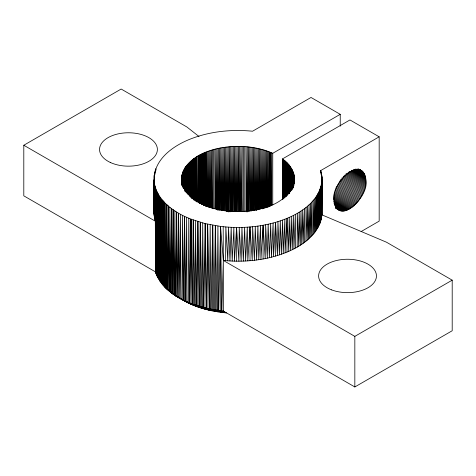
<?xml version="1.0" encoding="UTF-8"?>
<svg xmlns="http://www.w3.org/2000/svg" width="476" height="476" viewBox="0 0 476 476"><rect width="100%" height="100%" fill="white"/><g stroke="black" fill="none" stroke-linecap="round" stroke-linejoin="round"><path stroke-width="0.71" d="M361.141 231.55L379.176 221.138L379.176 136.814L320.723 170.569L321.901 176.739L321.913 214.849L386.482 242.213L452.2 280.162L452.2 330.749L354.834 386.964L223.339 311.042C197.558 307.984 166.499 298.797 155.593 272.671L155.295 221.167L154.313 216.836L154.01 212.475L154.105 176.626C156.015 158.52 172.609 146.548 188.145 139.95C208.387 131.495 230.836 129.115 252.566 131.215L311.024 97.467L340.233 114.329L340.233 126.164M155.301 187.461L155.593 272.671L155.819 188.984L154.533 184.385L154.016 179.732L154.034 213.932L154.105 181.285M157.068 276.264L157.092 192.001L155.819 188.984L155.295 221.167L23.8 145.251L23.8 195.838L155.325 271.778M156.271 274.474L156.414 190.501L156.652 275.372L157.092 192.001L159.633 196.427L159.573 280.656L160.745 281.423M163.94 285.624L162.786 284.886L162.893 200.688L159.633 196.427L159.014 279.787L158.704 194.97L158.484 278.912L157.859 193.494L157.508 277.151L157.092 192.001M181.707 183.647L181.677 176.757L181.707 183.647C179.131 161.507 203.823 150.63 221.995 147.721C238.964 144.948 256.909 146.346 272.754 153.29L340.233 114.329M182.094 185.551L182.1 174.43L182.118 185.545M183.772 188.407L183.795 169.867L183.855 188.407M226.641 312.952C212.064 311.512 197.189 308.335 184.527 300.695L184.533 216.372C176.465 212.51 168.813 207.465 162.893 200.688L162.09 284.053L163.25 284.797M184.527 300.695L189.168 303.373L185.771 301.272L186.634 217.342L187.038 301.844L191.584 304.467L188.317 302.397L188.788 218.276L189.621 302.938L194.077 305.503L190.935 303.462L190.995 219.162L184.533 216.372L183.308 300.1L187.99 302.801L183.308 300.1L182.486 215.366L182.1 299.487L186.83 302.218L182.1 299.487M194.012 199.968L194.024 158.538L194.434 200.039M196.642 201.907L196.677 156.771L197.129 201.265M211.32 207.947L211.374 150.237L212.135 208.208M212.486 208.333L212.504 149.892M242.159 211.558L242.213 146.471M243.474 211.624L243.486 146.537M270.648 205.638L270.701 152.409L271.32 205.18M271.713 205.346L271.736 152.844M284.85 197.772L284.868 160.805L282.488 158.913L349.967 119.952L379.176 136.814M286.98 195.315L286.998 162.792L284.868 160.805L284.517 197.82M288.861 193.678L288.884 164.857L286.998 162.792L286.707 196.082M290.479 191.376L290.503 166.999L288.884 164.857L288.652 193.696M291.836 189.876L291.853 169.2L290.503 166.999L290.33 191.382M292.918 187.693L292.93 171.455L291.853 169.2L291.734 189.876M294.448 179.571L293.716 185.7L293.722 173.746L292.93 171.455L292.93 187.99M294.227 181.903L294.222 183.385L294.227 176.066L293.722 173.746L293.746 185.557M294.233 183.444L294.227 176.066L294.37 183.712L294.37 180.737M294.448 180.63L294.376 177.233L294.376 183.159L294.376 177.233M321.687 215.158L321.734 175.192L321.776 215.081M321.865 215.122L321.901 176.739L321.913 214.849C320.306 231.996 305.104 243.843 290.521 250.549C269.612 260.009 246.05 262.651 223.339 260.455L220.537 226.409L205.162 223.607L190.995 219.162L189.621 302.938L192.822 304.991L188.317 302.397M168.558 290.08L166.689 288.92L166.85 204.751L167.546 289.7L169.414 290.854M173.686 294.198L171.235 292.716L171.467 208.571L172.217 293.448L185.694 301.623L176.388 296.256L176.691 212.123L177.488 296.923L178.56 213.242L179.75 298.232L180.493 214.319L180.916 298.868M293.722 185.7L293.716 184.224C285.053 206.108 257.617 211.433 236.572 211.558C216.288 210.874 189.924 205.126 182.153 183.748L182.159 185.229L181.707 181.427M182.391 185.087L182.415 173.276L182.427 185.087M183.218 187.972L183.266 170.991L183.278 187.972M185.021 191.382L185.069 167.647L185.152 191.388M186.538 192.941L186.61 165.481L186.723 192.953M193.25 220.013L193.619 304.467L197.939 306.955L194.987 304.949L195.553 220.822L196.374 305.413L200.592 307.847L197.772 305.866L197.897 221.584L196.374 305.413L199.26 307.407L194.987 304.949L193.25 220.013L192.268 303.974L195.344 306.003L190.935 303.462M200.277 222.304L200.61 306.717L204.692 309.067L202.05 307.121L202.705 222.976L203.502 307.508L207.488 309.799L204.972 307.883L205.162 223.607L203.502 307.508L206.078 309.442L202.05 307.121L200.277 222.304L199.182 306.3L201.943 308.269L197.772 305.866M206.816 206.542L206.983 151.743L207.548 206.751M207.917 206.87L208.06 151.344L208.672 207.09M209.035 207.215L209.148 150.963L209.809 207.447M210.172 207.572L210.255 150.589L210.963 207.822M238.202 211.469L238.381 146.382L239.232 211.481M239.523 211.481L239.66 146.394L240.553 211.505M240.838 211.511L240.939 146.429L241.867 211.552M267.351 207.346L267.506 151.189L268.101 206.876M268.47 207.012L268.589 151.582L269.196 206.548M269.565 206.691L269.654 151.987L270.273 206.227M275.497 256.094L275.545 222.351C295.822 216.473 320.187 203.43 321.978 179.845M286.963 252.107L287.052 218.341L288.759 251.34L289.212 217.413L290.521 250.549L291.318 216.443L292.246 249.727L293.371 215.438L293.93 248.883L295.364 214.396L295.578 248.008M293.995 183.795L294.013 174.906M321.889 181.398L321.592 217.425L321.449 184.498L321.348 218.704L321.098 186.039L321.044 219.983L320.663 187.568L320.253 222.518L320.146 189.097L319.771 223.78L319.539 190.608L319.235 225.029L318.855 192.114L318.64 226.273L318.081 193.601L317.986 227.504L317.23 195.071L316.51 229.938L316.296 196.529L315.689 231.14L315.285 197.968L314.809 232.324L314.19 199.39L313.88 233.496L313.018 200.789L312.893 234.656M154.01 212.475L154.462 190.454M184.313 189.424L184.396 168.748L184.527 190.168M188.317 194.565L188.419 163.393L188.555 194.589M190.335 197.01L190.477 161.382L190.644 197.052M203.621 205.638L203.853 153.022L204.281 205.067M204.674 205.186L204.876 152.582L205.358 206.108M205.733 206.227L205.924 152.153L206.441 206.423M212.736 225.225L212.469 309.495L214.682 311.352L213.998 309.769L212.736 225.225L210.945 309.204L213.218 311.072M215.539 310.025L216.146 311.607L213.998 309.769L215.313 225.666L215.539 310.025L217.627 311.851L217.08 310.263L217.913 226.064L218.639 310.483L220.602 312.286L220.198 310.685L220.537 226.409C238.898 228.611 257.736 227.427 275.545 222.351L277.484 255.505L277.936 221.637L279.442 254.886L280.281 220.876L281.37 254.232L282.583 220.073L283.268 253.553L284.844 219.228L285.13 252.845L287.052 218.341M234.246 211.546L234.549 146.441L235.275 211.511M235.566 211.505L235.828 146.406L236.59 211.481M236.881 211.481L237.107 146.388L237.911 211.475M263.906 208.452L264.174 150.095L264.715 207.958M265.072 208.066L265.299 150.446L265.858 207.584M266.221 207.703L266.411 150.809L266.988 207.221M287.837 194.262L287.974 163.815L288.063 194.238M289.616 193.381L289.729 165.922L289.789 192.625M291.133 190.346L291.217 168.093L291.252 190.346M292.371 188.859L292.431 170.325L292.448 188.859M297.185 247.115L297.298 213.319L298.75 246.193L299.178 212.207L300.267 245.247L300.987 211.058L301.748 244.277L302.736 209.874L303.176 243.29L304.414 208.661L304.563 242.278M305.901 241.249L306.032 207.417L307.193 240.196L307.573 206.144L308.436 239.125L309.043 204.847L309.626 238.03L310.441 203.514L310.768 236.923L311.768 202.163L311.857 235.798M161.328 282.28L160.162 281.512L160.644 197.867L161.418 283.214L161.727 199.289L162.09 284.053M185.676 191.667L185.807 166.558L185.991 192.423M187.3 193.238L187.479 164.428L187.717 194.012M192.596 198.807L192.786 159.46L192.97 198.867M195.083 200.705L195.321 157.639L195.529 201.146M198.706 202.175L198.992 155.414L199.242 203.353M199.646 203.139L199.926 154.908L200.206 203.579M200.61 203.371L200.884 154.42L201.193 203.817M201.592 204.365L201.854 153.938L202.205 204.513M202.597 204.62L202.841 153.474L203.234 204.787M231.622 211.683L232.002 146.566L232.645 211.618M232.931 211.606L233.276 146.495L233.96 211.558M261.538 208.524L261.883 149.44L262.383 208.75M262.728 208.845L263.032 149.761L263.555 208.345M283.517 198.498L283.708 159.847L283.875 198.444M285.796 196.707L285.963 161.786L286.088 196.665M154.867 174.204L154.884 171.991L154.89 174.204M167.564 288.914L165.047 287.331L164.137 202.068L163.518 285.707L164.666 286.439M189.168 195.618L189.418 162.375L189.71 196.421M197.778 201.961L198.081 155.932L198.296 202.407M227.712 211.279L228.212 146.876L228.718 211.915M229.004 211.885L229.474 146.757L230.021 211.796M230.313 211.778L230.735 146.656L231.33 211.701M257.879 209.862L258.355 148.577L258.777 209.321M259.111 209.398L259.545 148.851L259.991 208.869M260.33 208.952L260.717 149.137L261.193 208.434M171.812 292.74L169.343 291.229L168.32 206.048L167.546 289.7L168.742 290.39M191.275 198.081L191.602 160.406L191.953 198.177M211.772 310.78L209.434 308.9L210.178 224.731L210.945 309.204M223.863 210.291L224.458 147.334L224.833 210.892M225.136 210.85L225.701 147.167L226.124 211.463M225.547 260.664L225.832 226.957L227.76 260.836L228.504 227.159L229.979 260.973L231.181 227.308L232.205 261.08L233.865 227.409L234.436 261.151L236.56 227.463L238.898 261.193L239.25 227.463L241.136 261.163L241.939 227.415L243.361 261.098L244.622 227.32L245.592 260.997L247.306 227.171L247.812 260.866L249.971 226.975L252.232 260.497L252.631 226.725L254.428 260.259L255.273 226.433L256.612 259.991L257.897 226.088L258.783 259.688L260.503 225.695L260.943 259.355L263.079 225.255L265.203 258.581L265.638 224.767L267.31 258.147L268.161 224.232L269.392 257.683L270.66 223.655L271.451 257.183L273.123 223.024L273.486 256.653L275.545 222.351M226.415 211.427L226.957 147.013L227.415 211.308M255.386 210.1L255.951 148.078L256.32 210.279M256.635 210.338L257.159 148.316L257.552 209.791M173.139 209.785L173.228 294.168L179.309 297.792L174.258 294.876L174.882 210.969L175.311 295.572L180.315 298.458L174.258 294.876L173.139 209.785L172.217 293.448L176.721 296.048L174.912 294.936M193.613 199.902L194.024 158.538M196.177 201.08L196.677 156.771M220.085 210.202L220.775 147.935L221.013 210.023M221.328 210.707L221.995 147.721L222.28 210.541M222.59 210.493L223.226 147.518L223.547 210.338M251.572 210.951L252.28 147.441L252.542 210.35M252.857 210.404L253.512 147.637L253.809 210.559M254.125 210.612L254.737 147.846L255.065 210.041M166.85 204.751L165.856 288.129L167.106 288.914M215.2 209.071L215.985 148.964L216.068 208.857M216.401 209.517L217.163 148.685L217.288 210.047M217.615 209.975L218.359 148.417L218.52 209.773M218.841 210.451L219.561 148.173L219.763 210.261M248.99 211.356L249.793 147.102L249.983 211.475M250.287 210.773L251.042 147.262L251.268 210.904M174.579 294.596L170.277 291.978L171.467 208.571M204.972 307.883L208.905 310.144L206.447 308.24L207.655 224.196L209.434 308.9M246.378 211.832L247.282 146.828L247.395 211.927M247.693 211.219L248.543 146.953L248.692 211.32M176.691 212.123L175.311 295.572L181.35 299.118M366.014 181.868C363.361 151.749 331.659 183.147 333.92 198.575C336.574 228.688 368.281 197.29 366.014 181.868L348.872 171.967M23.8 145.251L121.166 89.036L186.884 126.979L199.022 136.529M223.179 226.707L223.339 260.455L354.834 336.371L452.2 280.162M358.696 169.057L361.873 170.89M358.577 169.081L362.385 171.283M358.428 169.153L362.873 171.717M358.244 169.266L363.325 172.199M357.399 169.063L363.747 172.728M357.149 169.26L364.134 173.294M356.238 169.135L364.491 173.901M355.286 169.051L364.812 174.549M354.935 169.373L365.092 175.239M354.549 169.724L365.342 175.959M353.49 169.748L365.55 176.715M353.025 170.17L365.723 177.5M351.889 170.259L365.86 178.321M351.353 170.741L365.955 179.172M350.776 171.247L366.014 180.047M349.521 171.414L366.032 180.945M348.176 172.544L365.955 182.808M347.444 173.133L365.86 183.766M346.04 173.377L365.723 184.742M345.868 174.365L365.55 185.729M345.023 174.995L365.342 186.729M344.142 175.638L365.092 187.734M343.22 176.287L364.812 188.752M342.898 177.304L364.491 189.763M341.911 177.953L364.134 190.787M341.524 178.97L363.747 191.798M340.465 179.613L363.325 192.816M340.013 180.624L362.873 193.821M339.525 181.618L362.385 194.815M339.013 182.605L361.873 195.803M338.466 183.581L361.326 196.778M337.895 184.539L360.754 197.736M337.3 185.479L360.159 198.676M336.681 186.396L359.541 199.593M336.032 187.294L358.892 200.491M336.002 188.532L358.226 201.36M335.318 189.377L357.541 202.205M335.247 190.561L356.839 203.02M335.163 191.709L356.113 203.805M334.426 192.465L355.382 204.561M334.313 193.548L354.632 205.281M334.188 194.595L353.87 205.959M334.051 195.606L353.103 206.602M333.908 196.576L352.323 207.209M333.765 197.504L351.544 207.774M333.611 198.391L350.758 208.292M333.456 199.236L349.967 208.768M333.938 200.402L349.182 209.202M333.789 201.158L348.396 209.589M333.64 201.866L347.611 209.928M334.134 202.889L346.831 210.225M333.997 203.502L346.064 210.469M334.509 204.43L345.302 210.666M334.396 204.942L344.559 210.809M334.931 205.775L343.821 210.91M335.479 206.554L343.101 210.951M335.407 206.917L342.393 210.951M335.997 207.601L341.708 210.898M335.961 207.863L341.042 210.797M335.794 207.988L340.399 210.642M335.645 208.06L339.775 210.446M336.002 208.357L339.18 210.196M162.786 284.886L164.047 285.606M164.761 286.427L163.518 285.707L162.893 200.688M164.137 202.068L164.268 286.522L166.124 287.593M166.279 288.039L165.047 287.331L165.458 203.419L165.856 288.129L167.07 288.831M166.689 288.92L168.498 289.961M168.32 206.048L168.433 290.467L170.801 291.836M171.104 292.246L169.343 291.229L169.855 207.328L170.277 291.978M172.02 292.984L173.187 293.656M171.235 292.716L175.275 295.049M173.228 294.168L178.321 297.107M168.433 290.467L170.908 291.99M187.038 301.844L190.37 303.926L185.771 301.272L184.533 216.372M164.268 286.522L166.558 287.974M193.619 304.467L196.636 306.485L192.268 303.974L190.995 219.162M200.61 306.717L203.311 308.674L199.182 306.3L197.897 221.584M210.332 310.471L207.935 308.573L207.655 224.196M220.198 310.685L222.102 312.476L221.768 310.876L220.537 226.409L218.639 310.483L219.109 312.077L217.08 310.263L215.313 225.666M223.339 311.042L223.613 312.655L221.768 310.876L223.339 260.455L223.339 311.042L225.124 312.809M205.162 223.607L206.447 308.24M282.875 199.533L282.488 158.913L282.488 199.593M286.998 162.792L287.23 195.285M284.868 160.805L285.166 196.993M288.884 164.857L289.051 193.661M159.633 196.427L160.162 281.512M291.853 169.2L291.931 189.876M290.503 166.999L290.622 191.37M236.56 227.463L236.667 261.193M154.385 208.113L154.278 175.079L154.135 215.384L154.272 182.838L154.563 218.288L154.873 185.926L154.896 219.733M321.538 204.751L321.556 215.122M320.663 187.568L320.675 221.251M317.23 195.071L317.272 228.73M249.971 226.975L250.025 260.699M246.021 146.715L246.092 211.808M244.753 146.614L244.783 211.707M214.813 149.262L214.86 208.417M213.653 149.571L213.665 208.738M189.418 162.375L189.43 195.648M187.479 164.428L187.502 193.994M185.807 166.558L185.824 191.679M184.396 168.748L184.414 189.424M178.56 213.242L178.607 297.583M160.644 197.867L160.775 282.363M157.859 193.494L157.984 278.038M155.819 188.984L155.914 273.575M354.834 336.371L354.834 386.964M294.448 178.399L294.448 180.612M272.754 153.29L272.754 205.067M263.079 225.255L263.079 258.986M191.602 160.406L191.608 198.129M182.153 183.748L182.153 185.229M181.546 179.089L181.546 180.571M181.576 177.923L181.576 180.874L181.576 177.923M181.85 175.59L181.844 183.706L181.85 175.59M182.808 172.128L182.79 186.955L182.808 172.128M321.145 172.104L321.145 174.311L321.145 172.104M293.365 172.598L293.353 186.86L293.365 172.598M292.924 186.515L292.918 187.99L292.924 186.515M155.313 170.456L155.301 171.937L155.313 170.456M155.83 168.932L155.813 170.414L155.83 168.932M320.729 172.044L320.723 170.569L320.723 172.044M110.271 162.441A28.917 16.696 0 0 0 157.026 152.076A28.917 16.696 0 0 0 118.102 133.881A28.917 16.696 0 0 0 110.271 162.441M331.629 289.884A28.917 16.696 0 0 0 376.397 276.925A28.917 16.696 0 0 0 334.574 261.021A28.917 16.696 0 0 0 331.629 289.884"/></g></svg>
